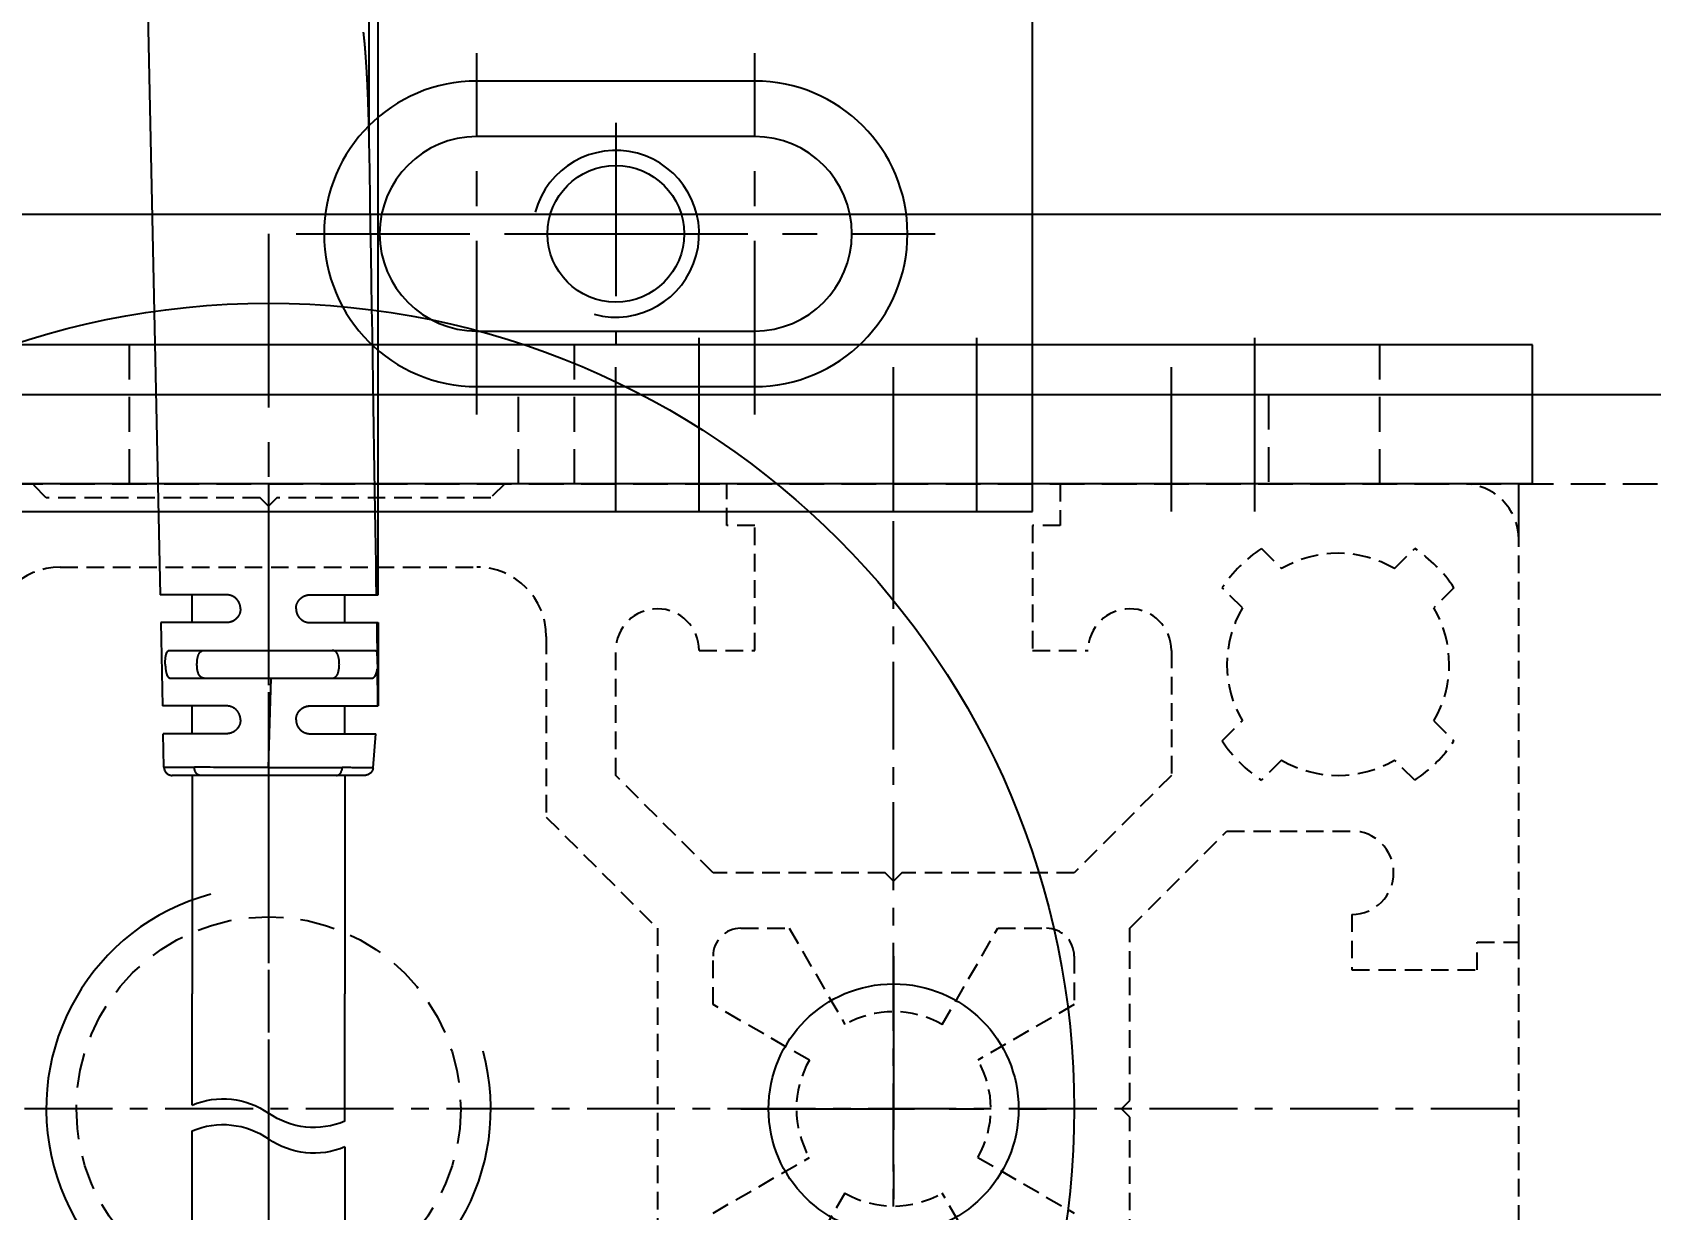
# Model space of a CAD drawing. Header units: inches. Extents: x 0 to 77285, y -118 to 40065.
# Drawn here: x 17121.1 to 17179.4, y 26015.4 to 26057.8 of the extents above; entities that cross this region are included whole.
import ezdxf

# ---------------------------------------------------------------- set-up
doc = ezdxf.new("R2010")
doc.units = ezdxf.units.IN
doc.header["$LTSCALE"] = 5
doc.header["$MEASUREMENT"] = 0
doc.linetypes.add('CENTER', pattern=[2, 1.25, -0.25, 0.25, -0.25])
doc.linetypes.add('HIDDEN', pattern=[0.375, 0.25, -0.125])
for name, color, linetype in [('11', 1, 'CENTER'), ('22', 2, 'HIDDEN'), ('44', 4, 'Continuous'), ('55', 5, 'Continuous'), ('77', 40, 'HIDDEN'), ('A', 8, 'Continuous'), ('T', 3, 'Continuous'), ('Y', 60, 'Continuous')]:
    doc.layers.add(name, color=color, linetype=linetype)
doc.styles.add('SCI', font='')
doc.styles.get('SCI').set_extended_font_data('Gulim')
doc.dimstyles.new('SCH', dxfattribs={"dimtxt": 2.5, "dimasz": 2, "dimexe": 1.25, "dimexo": 0.625, "dimtad": 1, "dimdec": 8, "dimtxsty": 'SCI', "dimcen": 2.5, "dimclrd": 4, "dimclre": 4, "dimclrt": 7, "dimadec": 8, "dimazin": 2, "dimtfac": 1, "dimtdec": 8, "dimtmove": 0, "dimatfit": 3, "dimfxl": 1, "dimarcsym": 0})

# ---------------------------------------------------------------- blocks, each defined once
blk = doc.blocks.new('*D366')
at = {"color": 4, "lineweight": -2, "transparency": 16777216}
for p, q in [((12554.65, 23925.55), (12554.65, 28076.143)), ((17979.65, 23925.05), (17979.65, 28076.143)), ((12714.65, 27976.143), (17819.65, 27976.143))]:
    blk.add_line(p, q, dxfattribs=at)
at = {"color": 4, "transparency": 16777216}
for points in [[(12714.65, 28002.81), (12714.65, 27949.477), (12554.65, 27976.143)], [(17819.65, 28002.81), (17819.65, 27949.477), (17979.65, 27976.143)]]:
    blk.add_solid(points, dxfattribs=at)
at = {"layer": 'Defpoints', "color": 0, "transparency": 16777216}
for p in [(17979.65, 27976.143), (12554.65, 23875.55), (17979.65, 23875.05)]:
    blk.add_point(p, dxfattribs=at)
at = {"color": 7, "transparency": 16777216, "insert": (15267.15, 28128.806), "char_height": 200, "attachment_point": 5, "style": 'SCI'}
blk.add_mtext('5425', dxfattribs=at)
blk = doc.blocks.new('*D367')
at = {"color": 4, "lineweight": -2, "transparency": 16777216}
for p, q in [((12554.65, 23925.55), (12554.65, 29140.675)), ((21064.65, 23433.05), (21064.65, 29140.675)), ((12714.65, 29040.675), (20904.65, 29040.675))]:
    blk.add_line(p, q, dxfattribs=at)
at = {"color": 4, "transparency": 16777216}
for points in [[(12714.65, 29067.342), (12714.65, 29014.009), (12554.65, 29040.675)], [(20904.65, 29067.342), (20904.65, 29014.009), (21064.65, 29040.675)]]:
    blk.add_solid(points, dxfattribs=at)
at = {"layer": 'Defpoints', "color": 0, "transparency": 16777216}
for p in [(21064.65, 29040.675), (12554.65, 23875.55), (21064.65, 23383.05)]:
    blk.add_point(p, dxfattribs=at)
at = {"color": 7, "transparency": 16777216, "insert": (16809.65, 29193.472), "char_height": 200, "attachment_point": 5, "style": 'SCI'}
blk.add_mtext('8510', dxfattribs=at)
blk = doc.blocks.new('*D374')
at = {"color": 4, "lineweight": -2, "transparency": 16777216}
for p, q in [((12554.65, 23925.55), (12554.65, 30215.876)), ((37924.65, 23433.05), (37924.65, 30215.876)), ((12714.65, 30115.876), (37764.65, 30115.876))]:
    blk.add_line(p, q, dxfattribs=at)
at = {"color": 4, "transparency": 16777216}
for points in [[(12714.65, 30142.543), (12714.65, 30089.21), (12554.65, 30115.876)], [(37764.65, 30142.543), (37764.65, 30089.21), (37924.65, 30115.876)]]:
    blk.add_solid(points, dxfattribs=at)
at = {"layer": 'Defpoints', "color": 0, "transparency": 16777216}
for p in [(37924.65, 30115.876), (12554.65, 23875.55), (37924.65, 23383.05)]:
    blk.add_point(p, dxfattribs=at)
at = {"color": 7, "transparency": 16777216, "insert": (25239.65, 30268.539), "char_height": 200, "attachment_point": 5, "style": 'SCI'}
blk.add_mtext('25370', dxfattribs=at)
blk = doc.blocks.new('A$C682b3a79')
for p, q in [((335.78, 3.764), (337.004, 3.864)), ((337.004, 1.491), (337.004, 3.864)), ((338.004, 1.491), (338.004, 3.942)), ((341.004, 3.942), (338.004, 3.942)), ((339.004, -3.536), (339.004, 3.731)), ((340.004, -3.562), (340.004, 3.817)), ((341.004, 1.491), (341.004, 3.942)), ((342.004, 1.491), (342.004, 3.942)), ((342.004, 3.942), (363.504, 3.942)), ((363.504, 3.612), (358.336, 3.612)), ((335.504, 3.465), (335.504, -3.465)), ((322.128, 2.75), (317, 2.75)), ((323.056, 2.75), (327.642, 2.75)), ((335.504, 2.75), (327.642, 2.75)), ((338.004, 2.738), (337.004, 2.738)), ((342.004, 2.738), (341.004, 2.738)), ((335.789, 0), (339.004, 0.097)), ((335.789, 0), (335.504, 0)), ((337.004, -1.509), (337.004, -3.791)), ((338.004, -1.509), (338.004, -3.812)), ((341.004, -1.509), (341.004, -3.877)), ((342.004, -1.509), (342.004, -3.898)), ((317, -2.75), (322.708, -2.75)), ((323.636, -2.75), (327.642, -2.75)), ((335.504, -2.75), (327.642, -2.75)), ((335.798, -3.765), (335.795, -2.667)), ((338.004, -2.762), (337.004, -2.762)), ((342.004, -2.762), (341.004, -2.762)), ((335.798, -3.765), (337.004, -3.791)), ((341.004, -3.877), (338.004, -3.812)), ((363.504, -4.361), (342.004, -3.898))]:
    blk.add_line(p, q)
for points in [[(335.78, 3.764), (335.757, 3.761), (335.734, 3.757), (335.712, 3.751), (335.691, 3.743), (335.671, 3.734), (335.651, 3.723), (335.633, 3.711), (335.615, 3.698), (335.599, 3.684), (335.583, 3.668), (335.569, 3.652), (335.556, 3.634), (335.545, 3.615), (335.534, 3.596), (335.525, 3.576), (335.518, 3.555), (335.512, 3.533), (335.508, 3.511), (335.505, 3.488), (335.504, 3.465)], [(335.78, 3.764), (335.78, 3.715), (335.78, 3.665), (335.78, 3.615), (335.78, 3.563), (335.78, 3.512), (335.78, 3.459), (335.78, 3.406), (335.781, 3.353), (335.781, 3.298), (335.781, 3.243), (335.781, 3.188), (335.781, 3.131), (335.781, 3.074), (335.781, 3.017), (335.782, 2.958), (335.782, 2.9), (335.782, 2.84), (335.782, 2.78), (335.782, 2.719), (335.782, 2.657)], [(338.004, 3.942), (338.03, 3.941), (338.062, 3.941), (338.099, 3.94), (338.14, 3.939), (338.186, 3.939), (338.237, 3.938), (338.292, 3.937), (338.352, 3.936), (338.415, 3.935), (338.483, 3.934), (338.554, 3.933), (338.629, 3.932), (338.708, 3.93), (338.79, 3.929), (338.875, 3.928), (338.963, 3.926), (339.054, 3.925), (339.147, 3.923), (339.244, 3.922), (339.342, 3.92)], [(339.004, 3.731), (339.004, 3.732), (339.004, 3.733), (339.004, 3.734), (339.004, 3.735), (339.004, 3.736), (339.004, 3.737), (339.004, 3.738), (339.004, 3.739), (339.005, 3.74), (339.005, 3.741), (339.005, 3.742), (339.005, 3.742), (339.005, 3.743), (339.005, 3.744), (339.005, 3.745), (339.005, 3.746), (339.006, 3.747), (339.006, 3.748), (339.006, 3.749), (339.006, 3.75), (339.007, 3.753), (339.008, 3.756), (339.009, 3.759), (339.01, 3.762), (339.011, 3.765), (339.012, 3.768), (339.014, 3.771), (339.015, 3.774), (339.017, 3.776), (339.019, 3.779), (339.02, 3.782), (339.022, 3.785), (339.024, 3.788), (339.027, 3.791), (339.029, 3.793), (339.031, 3.796), (339.034, 3.799), (339.036, 3.802), (339.039, 3.804), (339.042, 3.807), (339.044, 3.809), (339.046, 3.811), (339.048, 3.813), (339.051, 3.815), (339.053, 3.817), (339.055, 3.819), (339.058, 3.821), (339.06, 3.823), (339.063, 3.824), (339.065, 3.826), (339.068, 3.828), (339.071, 3.83), (339.074, 3.832), (339.076, 3.834), (339.079, 3.835), (339.082, 3.837), (339.085, 3.839), (339.088, 3.841), (339.091, 3.843), (339.095, 3.844), (339.098, 3.846), (339.101, 3.848), (339.105, 3.85), (339.108, 3.851), (339.111, 3.853), (339.115, 3.855), (339.118, 3.856), (339.122, 3.858), (339.126, 3.86), (339.129, 3.861), (339.133, 3.863), (339.137, 3.865), (339.141, 3.866), (339.145, 3.868), (339.149, 3.869), (339.153, 3.871), (339.157, 3.872), (339.161, 3.874), (339.165, 3.876), (339.169, 3.877), (339.173, 3.878), (339.177, 3.88), (339.182, 3.881), (339.186, 3.883), (339.19, 3.884), (339.194, 3.885), (339.199, 3.887), (339.203, 3.888), (339.207, 3.889), (339.212, 3.891), (339.216, 3.892), (339.221, 3.893), (339.225, 3.894), (339.23, 3.896), (339.234, 3.897), (339.239, 3.898), (339.243, 3.899), (339.248, 3.901), (339.253, 3.902), (339.258, 3.903), (339.262, 3.904), (339.266, 3.905), (339.27, 3.906), (339.274, 3.907), (339.278, 3.908), (339.282, 3.909), (339.286, 3.909), (339.29, 3.91), (339.295, 3.911), (339.299, 3.912), (339.303, 3.913), (339.307, 3.914), (339.312, 3.915), (339.316, 3.916), (339.32, 3.916), (339.325, 3.917), (339.329, 3.918), (339.333, 3.919), (339.338, 3.92), (339.342, 3.92)], [(339.504, 3.922), (339.495, 3.922), (339.485, 3.922), (339.476, 3.922), (339.467, 3.921), (339.458, 3.921), (339.449, 3.921), (339.441, 3.921), (339.432, 3.921), (339.424, 3.921), (339.415, 3.921), (339.407, 3.921), (339.4, 3.921), (339.392, 3.921), (339.384, 3.921), (339.377, 3.921), (339.369, 3.921), (339.362, 3.921), (339.355, 3.921), (339.349, 3.921), (339.342, 3.92)], [(339.504, 3.922), (339.531, 3.922), (339.558, 3.921), (339.585, 3.921), (339.61, 3.921), (339.635, 3.921), (339.659, 3.921), (339.683, 3.92), (339.706, 3.92), (339.728, 3.919), (339.75, 3.919), (339.771, 3.918), (339.791, 3.918), (339.81, 3.917), (339.828, 3.916), (339.846, 3.916), (339.862, 3.915), (339.878, 3.914), (339.893, 3.913), (339.907, 3.912), (339.92, 3.911)], [(340.004, 3.817), (340.004, 3.819), (340.004, 3.821), (340.004, 3.823), (340.004, 3.825), (340.004, 3.826), (340.003, 3.828), (340.003, 3.83), (340.003, 3.832), (340.002, 3.834), (340.002, 3.835), (340.002, 3.837), (340.001, 3.839), (340.001, 3.841), (340, 3.842), (339.999, 3.844), (339.999, 3.846), (339.998, 3.847), (339.997, 3.849), (339.997, 3.851), (339.996, 3.852), (339.995, 3.855), (339.993, 3.857), (339.992, 3.859), (339.991, 3.861), (339.989, 3.863), (339.987, 3.865), (339.986, 3.868), (339.984, 3.87), (339.982, 3.872), (339.98, 3.874), (339.978, 3.876), (339.976, 3.878), (339.974, 3.88), (339.972, 3.882), (339.97, 3.884), (339.967, 3.885), (339.965, 3.887), (339.962, 3.889), (339.96, 3.891), (339.957, 3.893), (339.955, 3.894), (339.954, 3.895), (339.952, 3.896), (339.95, 3.897), (339.949, 3.898), (339.947, 3.899), (339.945, 3.9), (339.943, 3.901), (339.942, 3.901), (339.94, 3.902), (339.938, 3.903), (339.936, 3.904), (339.934, 3.905), (339.932, 3.906), (339.93, 3.907), (339.928, 3.908), (339.926, 3.909), (339.924, 3.91), (339.922, 3.91), (339.92, 3.911)], [(341.004, 3.894), (340.95, 3.895), (340.895, 3.896), (340.841, 3.897), (340.786, 3.897), (340.732, 3.898), (340.677, 3.899), (340.623, 3.9), (340.568, 3.901), (340.514, 3.902), (340.46, 3.903), (340.406, 3.904), (340.352, 3.904), (340.297, 3.905), (340.243, 3.906), (340.189, 3.907), (340.135, 3.908), (340.081, 3.909), (340.028, 3.91), (339.974, 3.91), (339.92, 3.911)], [(358.336, 3.612), (357.278, 3.63), (356.243, 3.647), (355.23, 3.663), (354.241, 3.68), (353.275, 3.696), (352.334, 3.711), (351.418, 3.726), (350.527, 3.741), (349.662, 3.755), (348.823, 3.768), (348.011, 3.781), (347.227, 3.794), (346.47, 3.806), (345.743, 3.818), (345.044, 3.829), (344.375, 3.84), (343.736, 3.85), (343.127, 3.86), (342.55, 3.869), (342.004, 3.878)], [(362.253, 3.41), (362.231, 3.413), (362.209, 3.415), (362.187, 3.418), (362.165, 3.42), (362.142, 3.423), (362.12, 3.425), (362.098, 3.428), (362.076, 3.43), (362.054, 3.432), (362.031, 3.434), (362.009, 3.437), (361.987, 3.439), (361.965, 3.441), (361.943, 3.443), (361.92, 3.445), (361.898, 3.447), (361.876, 3.45), (361.854, 3.452), (361.831, 3.454), (361.809, 3.456), (361.787, 3.458), (361.765, 3.46), (361.742, 3.462), (361.72, 3.464), (361.698, 3.466), (361.675, 3.467), (361.653, 3.469), (361.631, 3.471), (361.609, 3.473), (361.586, 3.475), (361.564, 3.477), (361.542, 3.478), (361.519, 3.48), (361.497, 3.482), (361.475, 3.484), (361.452, 3.485), (361.43, 3.487), (361.386, 3.49), (361.341, 3.494), (361.296, 3.497), (361.252, 3.5), (361.207, 3.503), (361.162, 3.506), (361.118, 3.509), (361.073, 3.512), (361.028, 3.515), (360.984, 3.517), (360.939, 3.52), (360.894, 3.523), (360.85, 3.525), (360.805, 3.528), (360.76, 3.531), (360.715, 3.533), (360.671, 3.535), (360.626, 3.538), (360.581, 3.54), (360.537, 3.542), (360.492, 3.545), (360.447, 3.547), (360.402, 3.549), (360.358, 3.551), (360.313, 3.553), (360.268, 3.555), (360.223, 3.557), (360.178, 3.559), (360.134, 3.561), (360.089, 3.563), (360.044, 3.565), (359.999, 3.567), (359.955, 3.568), (359.91, 3.57), (359.865, 3.572), (359.82, 3.574), (359.775, 3.575), (359.73, 3.577), (359.686, 3.578), (359.641, 3.58), (359.596, 3.581), (359.551, 3.583), (359.506, 3.584), (359.462, 3.586), (359.417, 3.587), (359.372, 3.588), (359.327, 3.59), (359.282, 3.591), (359.237, 3.592), (359.193, 3.594), (359.148, 3.595), (359.103, 3.596), (359.058, 3.597), (359.013, 3.598), (358.968, 3.599), (358.923, 3.6), (358.879, 3.601), (358.834, 3.602), (358.789, 3.603), (358.744, 3.604), (358.724, 3.605), (358.703, 3.605), (358.683, 3.606), (358.662, 3.606), (358.642, 3.607), (358.622, 3.607), (358.601, 3.607), (358.581, 3.608), (358.56, 3.608), (358.54, 3.609), (358.52, 3.609), (358.499, 3.609), (358.479, 3.61), (358.458, 3.61), (358.438, 3.61), (358.418, 3.611), (358.397, 3.611), (358.377, 3.611), (358.356, 3.612), (358.336, 3.612)], [(335.504, 2.446), (335.505, 2.463), (335.508, 2.479), (335.512, 2.495), (335.518, 2.51), (335.526, 2.525), (335.535, 2.539), (335.545, 2.553), (335.557, 2.566), (335.57, 2.579), (335.584, 2.59), (335.6, 2.601), (335.617, 2.612), (335.634, 2.621), (335.653, 2.629), (335.673, 2.637), (335.693, 2.643), (335.714, 2.648), (335.736, 2.653), (335.759, 2.656), (335.782, 2.657)], [(335.789, 0), (335.788, 0.144), (335.788, 0.289), (335.788, 0.435), (335.787, 0.58), (335.787, 0.726), (335.787, 0.871), (335.786, 1.015), (335.786, 1.157), (335.785, 1.299), (335.785, 1.438), (335.785, 1.575), (335.785, 1.709), (335.784, 1.84), (335.784, 1.969), (335.784, 2.093), (335.783, 2.215), (335.783, 2.332), (335.783, 2.445), (335.782, 2.553), (335.782, 2.657)], [(339.004, 2.293), (339.004, 2.304), (339.005, 2.314), (339.007, 2.325), (339.009, 2.335), (339.011, 2.344), (339.014, 2.354), (339.017, 2.363), (339.021, 2.372), (339.026, 2.381), (339.03, 2.389), (339.036, 2.397), (339.041, 2.405), (339.047, 2.413), (339.054, 2.42), (339.06, 2.427), (339.068, 2.434), (339.075, 2.441), (339.083, 2.447), (339.091, 2.453), (339.1, 2.459), (339.112, 2.467), (339.126, 2.475), (339.141, 2.483), (339.156, 2.49), (339.172, 2.497), (339.189, 2.503), (339.207, 2.509), (339.226, 2.515), (339.245, 2.52), (339.265, 2.525), (339.286, 2.53), (339.308, 2.534), (339.33, 2.537), (339.353, 2.541), (339.377, 2.543), (339.401, 2.545), (339.426, 2.547), (339.451, 2.549), (339.477, 2.549), (339.504, 2.55)], [(339.504, 2.55), (339.522, 2.549), (339.54, 2.549), (339.557, 2.548), (339.574, 2.548), (339.591, 2.547), (339.608, 2.545), (339.624, 2.544), (339.639, 2.542), (339.655, 2.54), (339.67, 2.538), (339.684, 2.536), (339.699, 2.534), (339.712, 2.531), (339.726, 2.529), (339.739, 2.526), (339.752, 2.523), (339.764, 2.52), (339.776, 2.517), (339.787, 2.514), (339.798, 2.51), (339.816, 2.504), (339.834, 2.498), (339.851, 2.491), (339.867, 2.483), (339.882, 2.475), (339.897, 2.467), (339.911, 2.458), (339.924, 2.448), (339.936, 2.438), (339.947, 2.428), (339.958, 2.417), (339.967, 2.405), (339.976, 2.393), (339.983, 2.38), (339.989, 2.367), (339.995, 2.353), (339.999, 2.339), (340.002, 2.324), (340.004, 2.309), (340.004, 2.293)], [(337.504, 0.991), (337.502, 0.991), (337.499, 0.991), (337.497, 0.991), (337.494, 0.991), (337.492, 0.992), (337.489, 0.992), (337.487, 0.992), (337.484, 0.992), (337.482, 0.992), (337.479, 0.992), (337.477, 0.992), (337.474, 0.992), (337.472, 0.992), (337.47, 0.993), (337.467, 0.993), (337.465, 0.993), (337.462, 0.993), (337.46, 0.993), (337.457, 0.994), (337.455, 0.994), (337.447, 0.995), (337.439, 0.996), (337.431, 0.997), (337.423, 0.998), (337.416, 0.999), (337.408, 1.001), (337.4, 1.002), (337.392, 1.004), (337.384, 1.006), (337.377, 1.008), (337.369, 1.01), (337.361, 1.012), (337.354, 1.015), (337.346, 1.017), (337.339, 1.02), (337.331, 1.022), (337.324, 1.025), (337.317, 1.028), (337.309, 1.031), (337.302, 1.034), (337.297, 1.036), (337.292, 1.039), (337.287, 1.041), (337.281, 1.044), (337.276, 1.046), (337.271, 1.049), (337.266, 1.052), (337.261, 1.055), (337.256, 1.057), (337.251, 1.06), (337.246, 1.063), (337.241, 1.066), (337.236, 1.069), (337.231, 1.073), (337.226, 1.076), (337.222, 1.079), (337.217, 1.082), (337.212, 1.086), (337.207, 1.089), (337.203, 1.092), (337.198, 1.096), (337.194, 1.099), (337.189, 1.103), (337.185, 1.107), (337.18, 1.11), (337.176, 1.114), (337.172, 1.118), (337.167, 1.122), (337.163, 1.126), (337.159, 1.13), (337.155, 1.134), (337.151, 1.138), (337.147, 1.142), (337.143, 1.146), (337.139, 1.15), (337.135, 1.154), (337.131, 1.159), (337.127, 1.163), (337.123, 1.167), (337.12, 1.172), (337.116, 1.176), (337.113, 1.18), (337.11, 1.184), (337.106, 1.189), (337.103, 1.193), (337.1, 1.197), (337.097, 1.202), (337.094, 1.206), (337.091, 1.21), (337.088, 1.215), (337.085, 1.219), (337.082, 1.224), (337.079, 1.228), (337.076, 1.233), (337.073, 1.238), (337.071, 1.242), (337.068, 1.247), (337.065, 1.252), (337.063, 1.256), (337.06, 1.261), (337.055, 1.272), (337.05, 1.283), (337.045, 1.294), (337.04, 1.305), (337.036, 1.316), (337.032, 1.327), (337.028, 1.339), (337.025, 1.35), (337.021, 1.362), (337.018, 1.374), (337.016, 1.385), (337.013, 1.397), (337.011, 1.409), (337.009, 1.421), (337.008, 1.432), (337.006, 1.444), (337.005, 1.456), (337.005, 1.468), (337.004, 1.48), (337.004, 1.491)], [(337.504, 0.991), (337.517, 0.992), (337.529, 0.992), (337.542, 0.993), (337.554, 0.994), (337.567, 0.996), (337.58, 0.997), (337.592, 0.999), (337.605, 1.002), (337.617, 1.005), (337.629, 1.008), (337.642, 1.011), (337.654, 1.015), (337.666, 1.019), (337.678, 1.023), (337.69, 1.027), (337.701, 1.032), (337.713, 1.037), (337.724, 1.043), (337.736, 1.048), (337.747, 1.054), (337.751, 1.057), (337.756, 1.06), (337.761, 1.062), (337.766, 1.065), (337.77, 1.068), (337.775, 1.071), (337.779, 1.074), (337.784, 1.077), (337.789, 1.08), (337.793, 1.083), (337.797, 1.086), (337.802, 1.09), (337.806, 1.093), (337.811, 1.096), (337.815, 1.1), (337.819, 1.103), (337.823, 1.107), (337.828, 1.11), (337.832, 1.114), (337.836, 1.117), (337.84, 1.121), (337.844, 1.125), (337.848, 1.129), (337.853, 1.133), (337.857, 1.137), (337.861, 1.141), (337.865, 1.145), (337.869, 1.149), (337.873, 1.153), (337.877, 1.158), (337.88, 1.162), (337.884, 1.166), (337.888, 1.171), (337.891, 1.175), (337.895, 1.18), (337.899, 1.184), (337.902, 1.189), (337.905, 1.193), (337.909, 1.198), (337.912, 1.202), (337.915, 1.207), (337.919, 1.212), (337.922, 1.216), (337.925, 1.221), (337.928, 1.226), (337.931, 1.231), (337.934, 1.235), (337.936, 1.24), (337.939, 1.245), (337.942, 1.25), (337.945, 1.255), (337.947, 1.26), (337.95, 1.265), (337.952, 1.27), (337.955, 1.275), (337.957, 1.28), (337.959, 1.285), (337.962, 1.29), (337.964, 1.295), (337.966, 1.3), (337.969, 1.307), (337.972, 1.314), (337.974, 1.321), (337.977, 1.328), (337.979, 1.336), (337.982, 1.343), (337.984, 1.35), (337.986, 1.357), (337.988, 1.364), (337.99, 1.372), (337.991, 1.379), (337.993, 1.386), (337.994, 1.394), (337.996, 1.401), (337.997, 1.408), (337.998, 1.416), (337.999, 1.423), (338, 1.43), (338.001, 1.438), (338.002, 1.445), (338.002, 1.447), (338.002, 1.45), (338.003, 1.452), (338.003, 1.454), (338.003, 1.457), (338.003, 1.459), (338.003, 1.461), (338.003, 1.464), (338.003, 1.466), (338.004, 1.468), (338.004, 1.471), (338.004, 1.473), (338.004, 1.475), (338.004, 1.478), (338.004, 1.48), (338.004, 1.482), (338.004, 1.484), (338.004, 1.487), (338.004, 1.489), (338.004, 1.491)], [(341.504, 0.991), (341.502, 0.991), (341.499, 0.991), (341.497, 0.991), (341.494, 0.991), (341.492, 0.992), (341.489, 0.992), (341.487, 0.992), (341.484, 0.992), (341.482, 0.992), (341.479, 0.992), (341.477, 0.992), (341.474, 0.992), (341.472, 0.992), (341.47, 0.993), (341.467, 0.993), (341.465, 0.993), (341.462, 0.993), (341.46, 0.993), (341.457, 0.994), (341.455, 0.994), (341.447, 0.995), (341.439, 0.996), (341.431, 0.997), (341.423, 0.998), (341.415, 0.999), (341.408, 1.001), (341.4, 1.002), (341.392, 1.004), (341.384, 1.006), (341.377, 1.008), (341.369, 1.01), (341.361, 1.012), (341.354, 1.015), (341.346, 1.017), (341.339, 1.02), (341.331, 1.022), (341.324, 1.025), (341.316, 1.028), (341.309, 1.031), (341.302, 1.034), (341.297, 1.036), (341.291, 1.039), (341.286, 1.041), (341.281, 1.044), (341.276, 1.047), (341.271, 1.049), (341.265, 1.052), (341.26, 1.055), (341.255, 1.058), (341.25, 1.061), (341.245, 1.064), (341.24, 1.067), (341.235, 1.07), (341.23, 1.073), (341.226, 1.076), (341.221, 1.079), (341.216, 1.083), (341.211, 1.086), (341.207, 1.089), (341.202, 1.093), (341.198, 1.096), (341.193, 1.1), (341.188, 1.104), (341.184, 1.107), (341.179, 1.111), (341.175, 1.115), (341.171, 1.119), (341.166, 1.123), (341.162, 1.127), (341.158, 1.131), (341.154, 1.135), (341.15, 1.139), (341.146, 1.143), (341.142, 1.147), (341.138, 1.151), (341.134, 1.156), (341.13, 1.16), (341.126, 1.164), (341.122, 1.169), (341.119, 1.173), (341.115, 1.177), (341.112, 1.182), (341.108, 1.186), (341.105, 1.19), (341.102, 1.195), (341.099, 1.199), (341.095, 1.203), (341.092, 1.208), (341.089, 1.212), (341.086, 1.217), (341.083, 1.222), (341.08, 1.226), (341.077, 1.231), (341.075, 1.235), (341.072, 1.24), (341.069, 1.245), (341.067, 1.249), (341.064, 1.254), (341.061, 1.259), (341.059, 1.264), (341.054, 1.274), (341.049, 1.285), (341.044, 1.296), (341.039, 1.307), (341.035, 1.318), (341.031, 1.329), (341.028, 1.341), (341.024, 1.352), (341.021, 1.363), (341.018, 1.375), (341.015, 1.386), (341.013, 1.398), (341.011, 1.41), (341.009, 1.421), (341.008, 1.433), (341.006, 1.445), (341.005, 1.456), (341.005, 1.468), (341.004, 1.48), (341.004, 1.491)], [(341.504, 0.991), (341.516, 0.992), (341.529, 0.992), (341.541, 0.993), (341.553, 0.994), (341.565, 0.995), (341.578, 0.997), (341.59, 0.999), (341.602, 1.001), (341.614, 1.004), (341.626, 1.007), (341.638, 1.01), (341.65, 1.013), (341.662, 1.017), (341.674, 1.021), (341.685, 1.025), (341.697, 1.03), (341.708, 1.035), (341.719, 1.04), (341.73, 1.045), (341.741, 1.051), (341.746, 1.054), (341.751, 1.056), (341.755, 1.059), (341.76, 1.062), (341.765, 1.065), (341.77, 1.068), (341.774, 1.071), (341.779, 1.074), (341.783, 1.077), (341.788, 1.08), (341.792, 1.083), (341.797, 1.086), (341.801, 1.089), (341.806, 1.093), (341.81, 1.096), (341.814, 1.099), (341.819, 1.103), (341.823, 1.106), (341.827, 1.11), (341.831, 1.113), (341.836, 1.117), (341.84, 1.121), (341.844, 1.125), (341.848, 1.129), (341.853, 1.133), (341.857, 1.137), (341.861, 1.141), (341.865, 1.145), (341.869, 1.149), (341.873, 1.154), (341.877, 1.158), (341.881, 1.162), (341.884, 1.167), (341.888, 1.171), (341.892, 1.176), (341.895, 1.18), (341.899, 1.185), (341.902, 1.189), (341.906, 1.194), (341.909, 1.198), (341.913, 1.203), (341.916, 1.208), (341.919, 1.212), (341.922, 1.217), (341.925, 1.222), (341.928, 1.227), (341.931, 1.232), (341.934, 1.236), (341.937, 1.241), (341.94, 1.246), (341.943, 1.251), (341.945, 1.256), (341.948, 1.261), (341.951, 1.266), (341.953, 1.271), (341.956, 1.276), (341.958, 1.282), (341.96, 1.287), (341.963, 1.292), (341.965, 1.297), (341.968, 1.304), (341.971, 1.311), (341.973, 1.318), (341.976, 1.326), (341.978, 1.333), (341.981, 1.34), (341.983, 1.348), (341.985, 1.355), (341.987, 1.362), (341.989, 1.37), (341.991, 1.377), (341.993, 1.384), (341.994, 1.392), (341.996, 1.399), (341.997, 1.407), (341.998, 1.414), (341.999, 1.422), (342, 1.429), (342.001, 1.437), (342.002, 1.444), (342.002, 1.447), (342.002, 1.449), (342.003, 1.451), (342.003, 1.454), (342.003, 1.456), (342.003, 1.458), (342.003, 1.461), (342.003, 1.463), (342.003, 1.465), (342.004, 1.468), (342.004, 1.47), (342.004, 1.473), (342.004, 1.475), (342.004, 1.477), (342.004, 1.48), (342.004, 1.482), (342.004, 1.484), (342.004, 1.487), (342.004, 1.489), (342.004, 1.491)], [(335.789, 0), (335.789, -0.154), (335.789, -0.306), (335.79, -0.457), (335.79, -0.606), (335.79, -0.754), (335.791, -0.9), (335.791, -1.043), (335.791, -1.185), (335.792, -1.324), (335.792, -1.461), (335.792, -1.596), (335.793, -1.727), (335.793, -1.856), (335.793, -1.982), (335.794, -2.105), (335.794, -2.224), (335.794, -2.34), (335.795, -2.453), (335.795, -2.562), (335.795, -2.667)], [(337.504, -1.009), (337.491, -1.009), (337.478, -1.009), (337.465, -1.01), (337.452, -1.011), (337.439, -1.013), (337.426, -1.015), (337.413, -1.017), (337.4, -1.02), (337.388, -1.023), (337.375, -1.026), (337.362, -1.029), (337.35, -1.033), (337.337, -1.037), (337.325, -1.042), (337.313, -1.047), (337.301, -1.052), (337.289, -1.057), (337.278, -1.063), (337.266, -1.069), (337.255, -1.075), (337.251, -1.078), (337.246, -1.08), (337.241, -1.083), (337.237, -1.086), (337.232, -1.089), (337.227, -1.092), (337.223, -1.095), (337.218, -1.098), (337.214, -1.101), (337.21, -1.105), (337.205, -1.108), (337.201, -1.111), (337.196, -1.114), (337.192, -1.118), (337.188, -1.121), (337.184, -1.125), (337.18, -1.128), (337.176, -1.132), (337.172, -1.135), (337.167, -1.139), (337.163, -1.143), (337.159, -1.147), (337.155, -1.151), (337.151, -1.155), (337.147, -1.159), (337.143, -1.163), (337.139, -1.167), (337.135, -1.171), (337.132, -1.175), (337.128, -1.179), (337.124, -1.184), (337.121, -1.188), (337.117, -1.192), (337.113, -1.197), (337.11, -1.201), (337.106, -1.206), (337.103, -1.21), (337.1, -1.215), (337.096, -1.219), (337.093, -1.224), (337.09, -1.228), (337.087, -1.233), (337.084, -1.237), (337.081, -1.242), (337.078, -1.247), (337.075, -1.251), (337.073, -1.256), (337.07, -1.261), (337.067, -1.266), (337.064, -1.271), (337.062, -1.275), (337.059, -1.28), (337.057, -1.285), (337.054, -1.29), (337.052, -1.295), (337.05, -1.3), (337.047, -1.305), (337.045, -1.31), (337.043, -1.315), (337.041, -1.32), (337.038, -1.327), (337.036, -1.334), (337.033, -1.341), (337.031, -1.348), (337.028, -1.355), (337.026, -1.362), (337.024, -1.369), (337.022, -1.376), (337.02, -1.383), (337.018, -1.391), (337.017, -1.398), (337.015, -1.405), (337.014, -1.412), (337.012, -1.419), (337.011, -1.427), (337.01, -1.434), (337.009, -1.441), (337.008, -1.449), (337.007, -1.456), (337.006, -1.463), (337.006, -1.465), (337.006, -1.468), (337.006, -1.47), (337.005, -1.472), (337.005, -1.474), (337.005, -1.477), (337.005, -1.479), (337.005, -1.481), (337.005, -1.484), (337.005, -1.486), (337.005, -1.488), (337.004, -1.49), (337.004, -1.493), (337.004, -1.495), (337.004, -1.497), (337.004, -1.5), (337.004, -1.502), (337.004, -1.504), (337.004, -1.506), (337.004, -1.509)], [(337.504, -1.009), (337.507, -1.009), (337.509, -1.009), (337.512, -1.009), (337.514, -1.009), (337.516, -1.009), (337.519, -1.009), (337.521, -1.009), (337.524, -1.009), (337.526, -1.009), (337.529, -1.009), (337.531, -1.009), (337.534, -1.009), (337.536, -1.01), (337.539, -1.01), (337.541, -1.01), (337.544, -1.01), (337.546, -1.01), (337.549, -1.011), (337.551, -1.011), (337.554, -1.011), (337.561, -1.012), (337.569, -1.013), (337.577, -1.014), (337.585, -1.015), (337.593, -1.017), (337.6, -1.018), (337.608, -1.02), (337.616, -1.021), (337.624, -1.023), (337.631, -1.025), (337.639, -1.027), (337.646, -1.029), (337.654, -1.032), (337.662, -1.034), (337.669, -1.037), (337.676, -1.039), (337.684, -1.042), (337.691, -1.045), (337.698, -1.048), (337.706, -1.051), (337.711, -1.053), (337.716, -1.056), (337.721, -1.058), (337.727, -1.061), (337.732, -1.063), (337.737, -1.066), (337.742, -1.069), (337.747, -1.072), (337.752, -1.075), (337.757, -1.077), (337.762, -1.08), (337.767, -1.083), (337.772, -1.086), (337.777, -1.09), (337.782, -1.093), (337.787, -1.096), (337.791, -1.099), (337.796, -1.103), (337.801, -1.106), (337.805, -1.109), (337.81, -1.113), (337.814, -1.117), (337.819, -1.12), (337.823, -1.124), (337.828, -1.128), (337.832, -1.131), (337.837, -1.135), (337.841, -1.139), (337.845, -1.143), (337.849, -1.147), (337.854, -1.151), (337.858, -1.155), (337.862, -1.159), (337.866, -1.163), (337.87, -1.167), (337.874, -1.172), (337.877, -1.176), (337.881, -1.18), (337.885, -1.185), (337.889, -1.189), (337.892, -1.193), (337.895, -1.197), (337.899, -1.202), (337.902, -1.206), (337.905, -1.21), (337.908, -1.214), (337.912, -1.219), (337.915, -1.223), (337.918, -1.228), (337.921, -1.232), (337.924, -1.237), (337.927, -1.241), (337.929, -1.246), (337.932, -1.25), (337.935, -1.255), (337.938, -1.259), (337.94, -1.264), (337.943, -1.269), (337.945, -1.273), (337.948, -1.278), (337.953, -1.289), (337.958, -1.3), (337.963, -1.311), (337.968, -1.322), (337.972, -1.333), (337.976, -1.345), (337.98, -1.356), (337.984, -1.368), (337.987, -1.379), (337.99, -1.391), (337.993, -1.403), (337.995, -1.415), (337.997, -1.426), (337.999, -1.438), (338.001, -1.45), (338.002, -1.462), (338.003, -1.474), (338.004, -1.485), (338.004, -1.497), (338.004, -1.509)], [(341.504, -1.009), (341.491, -1.009), (341.478, -1.009), (341.465, -1.01), (341.452, -1.011), (341.439, -1.013), (341.426, -1.015), (341.413, -1.017), (341.4, -1.02), (341.387, -1.023), (341.374, -1.026), (341.361, -1.03), (341.349, -1.034), (341.336, -1.038), (341.324, -1.042), (341.312, -1.047), (341.3, -1.052), (341.288, -1.058), (341.276, -1.064), (341.265, -1.07), (341.254, -1.076), (341.249, -1.079), (341.244, -1.081), (341.24, -1.084), (341.235, -1.087), (341.23, -1.09), (341.226, -1.093), (341.221, -1.096), (341.217, -1.099), (341.213, -1.102), (341.208, -1.106), (341.204, -1.109), (341.199, -1.112), (341.195, -1.116), (341.191, -1.119), (341.187, -1.122), (341.183, -1.126), (341.178, -1.129), (341.174, -1.133), (341.17, -1.136), (341.166, -1.14), (341.162, -1.144), (341.158, -1.148), (341.154, -1.152), (341.15, -1.156), (341.146, -1.16), (341.142, -1.164), (341.138, -1.168), (341.134, -1.172), (341.131, -1.176), (341.127, -1.18), (341.123, -1.185), (341.12, -1.189), (341.116, -1.193), (341.112, -1.198), (341.109, -1.202), (341.106, -1.207), (341.102, -1.211), (341.099, -1.216), (341.096, -1.22), (341.093, -1.225), (341.089, -1.229), (341.086, -1.234), (341.083, -1.238), (341.08, -1.243), (341.078, -1.248), (341.075, -1.252), (341.072, -1.257), (341.069, -1.262), (341.067, -1.267), (341.064, -1.272), (341.061, -1.276), (341.059, -1.281), (341.056, -1.286), (341.054, -1.291), (341.052, -1.296), (341.049, -1.301), (341.047, -1.306), (341.045, -1.311), (341.043, -1.316), (341.041, -1.321), (341.038, -1.328), (341.035, -1.335), (341.033, -1.342), (341.03, -1.349), (341.028, -1.356), (341.026, -1.363), (341.024, -1.37), (341.022, -1.377), (341.02, -1.384), (341.018, -1.391), (341.016, -1.398), (341.015, -1.405), (341.013, -1.413), (341.012, -1.42), (341.011, -1.427), (341.01, -1.434), (341.009, -1.442), (341.008, -1.449), (341.007, -1.456), (341.006, -1.463), (341.006, -1.466), (341.006, -1.468), (341.006, -1.47), (341.005, -1.472), (341.005, -1.475), (341.005, -1.477), (341.005, -1.479), (341.005, -1.481), (341.005, -1.484), (341.005, -1.486), (341.005, -1.488), (341.004, -1.49), (341.004, -1.493), (341.004, -1.495), (341.004, -1.497), (341.004, -1.5), (341.004, -1.502), (341.004, -1.504), (341.004, -1.506), (341.004, -1.509)], [(341.504, -1.009), (341.507, -1.009), (341.509, -1.009), (341.512, -1.009), (341.514, -1.009), (341.516, -1.009), (341.519, -1.009), (341.521, -1.009), (341.524, -1.009), (341.526, -1.009), (341.529, -1.009), (341.531, -1.009), (341.534, -1.009), (341.536, -1.01), (341.539, -1.01), (341.541, -1.01), (341.544, -1.01), (341.546, -1.01), (341.549, -1.011), (341.551, -1.011), (341.554, -1.011), (341.561, -1.012), (341.569, -1.013), (341.577, -1.014), (341.585, -1.015), (341.593, -1.017), (341.6, -1.018), (341.608, -1.02), (341.616, -1.021), (341.623, -1.023), (341.631, -1.025), (341.639, -1.027), (341.646, -1.029), (341.654, -1.032), (341.661, -1.034), (341.669, -1.037), (341.676, -1.039), (341.684, -1.042), (341.691, -1.045), (341.698, -1.048), (341.705, -1.051), (341.711, -1.053), (341.716, -1.056), (341.721, -1.058), (341.726, -1.061), (341.732, -1.063), (341.737, -1.066), (341.742, -1.069), (341.747, -1.072), (341.752, -1.074), (341.757, -1.077), (341.762, -1.08), (341.767, -1.083), (341.772, -1.086), (341.777, -1.089), (341.782, -1.093), (341.786, -1.096), (341.791, -1.099), (341.796, -1.102), (341.8, -1.106), (341.805, -1.109), (341.81, -1.113), (341.814, -1.116), (341.819, -1.12), (341.823, -1.124), (341.828, -1.127), (341.832, -1.131), (341.836, -1.135), (341.841, -1.139), (341.845, -1.143), (341.849, -1.147), (341.853, -1.151), (341.857, -1.155), (341.861, -1.159), (341.865, -1.163), (341.869, -1.167), (341.873, -1.171), (341.877, -1.176), (341.881, -1.18), (341.885, -1.184), (341.888, -1.188), (341.892, -1.193), (341.895, -1.197), (341.898, -1.201), (341.902, -1.205), (341.905, -1.21), (341.908, -1.214), (341.911, -1.218), (341.914, -1.223), (341.917, -1.227), (341.92, -1.231), (341.923, -1.236), (341.926, -1.24), (341.929, -1.245), (341.932, -1.249), (341.934, -1.254), (341.937, -1.258), (341.94, -1.263), (341.942, -1.268), (341.945, -1.272), (341.947, -1.277), (341.953, -1.288), (341.958, -1.299), (341.963, -1.31), (341.968, -1.321), (341.972, -1.333), (341.976, -1.344), (341.98, -1.356), (341.984, -1.367), (341.987, -1.379), (341.99, -1.391), (341.993, -1.402), (341.995, -1.414), (341.997, -1.426), (341.999, -1.438), (342.001, -1.45), (342.002, -1.462), (342.003, -1.473), (342.004, -1.485), (342.004, -1.497), (342.004, -1.509)], [(339.004, -2.317), (339.004, -2.328), (339.005, -2.339), (339.007, -2.349), (339.009, -2.359), (339.011, -2.369), (339.014, -2.378), (339.017, -2.387), (339.021, -2.396), (339.026, -2.405), (339.03, -2.413), (339.036, -2.422), (339.041, -2.429), (339.047, -2.437), (339.054, -2.444), (339.06, -2.452), (339.068, -2.458), (339.075, -2.465), (339.083, -2.472), (339.091, -2.478), (339.1, -2.484), (339.112, -2.492), (339.126, -2.5), (339.141, -2.507), (339.156, -2.514), (339.172, -2.521), (339.189, -2.528), (339.207, -2.534), (339.226, -2.539), (339.245, -2.545), (339.265, -2.55), (339.286, -2.554), (339.308, -2.558), (339.33, -2.562), (339.353, -2.565), (339.377, -2.568), (339.401, -2.57), (339.426, -2.572), (339.451, -2.573), (339.477, -2.574), (339.504, -2.574)], [(339.504, -2.574), (339.522, -2.574), (339.54, -2.573), (339.557, -2.573), (339.574, -2.572), (339.591, -2.571), (339.608, -2.57), (339.624, -2.568), (339.639, -2.567), (339.655, -2.565), (339.67, -2.563), (339.684, -2.561), (339.699, -2.558), (339.712, -2.556), (339.726, -2.553), (339.739, -2.55), (339.752, -2.547), (339.764, -2.544), (339.776, -2.541), (339.787, -2.538), (339.798, -2.535), (339.816, -2.528), (339.834, -2.522), (339.851, -2.515), (339.867, -2.507), (339.882, -2.499), (339.897, -2.491), (339.911, -2.482), (339.924, -2.473), (339.936, -2.463), (339.947, -2.452), (339.958, -2.441), (339.967, -2.43), (339.976, -2.417), (339.983, -2.405), (339.989, -2.392), (339.995, -2.378), (339.999, -2.364), (340.002, -2.349), (340.004, -2.333), (340.004, -2.317)], [(335.504, -2.454), (335.505, -2.471), (335.508, -2.488), (335.513, -2.504), (335.519, -2.52), (335.527, -2.535), (335.536, -2.55), (335.547, -2.564), (335.56, -2.577), (335.574, -2.59), (335.589, -2.602), (335.605, -2.613), (335.623, -2.623), (335.641, -2.633), (335.661, -2.641), (335.681, -2.648), (335.703, -2.654), (335.725, -2.659), (335.748, -2.663), (335.771, -2.665), (335.795, -2.667)], [(335.798, -3.765), (335.773, -3.763), (335.75, -3.76), (335.727, -3.755), (335.705, -3.748), (335.683, -3.74), (335.662, -3.729), (335.643, -3.718), (335.624, -3.705), (335.606, -3.69), (335.59, -3.675), (335.574, -3.658), (335.56, -3.64), (335.548, -3.621), (335.537, -3.601), (335.527, -3.58), (335.519, -3.559), (335.513, -3.536), (335.508, -3.513), (335.505, -3.489), (335.504, -3.465)], [(339.504, -3.716), (339.502, -3.716), (339.499, -3.716), (339.497, -3.716), (339.494, -3.716), (339.492, -3.716), (339.489, -3.716), (339.487, -3.716), (339.484, -3.716), (339.482, -3.716), (339.479, -3.716), (339.477, -3.715), (339.474, -3.715), (339.472, -3.715), (339.469, -3.715), (339.467, -3.715), (339.465, -3.715), (339.462, -3.715), (339.46, -3.715), (339.457, -3.715), (339.455, -3.714), (339.447, -3.714), (339.439, -3.714), (339.431, -3.713), (339.423, -3.713), (339.415, -3.712), (339.408, -3.712), (339.4, -3.711), (339.392, -3.71), (339.384, -3.71), (339.377, -3.709), (339.369, -3.708), (339.361, -3.707), (339.354, -3.707), (339.346, -3.706), (339.339, -3.705), (339.331, -3.704), (339.324, -3.703), (339.317, -3.702), (339.309, -3.701), (339.302, -3.7), (339.297, -3.699), (339.292, -3.699), (339.286, -3.698), (339.281, -3.697), (339.276, -3.696), (339.271, -3.695), (339.266, -3.694), (339.261, -3.693), (339.255, -3.692), (339.25, -3.692), (339.245, -3.691), (339.241, -3.69), (339.236, -3.689), (339.231, -3.688), (339.226, -3.687), (339.221, -3.686), (339.216, -3.684), (339.212, -3.683), (339.207, -3.682), (339.202, -3.681), (339.198, -3.68), (339.193, -3.679), (339.189, -3.678), (339.184, -3.677), (339.18, -3.675), (339.176, -3.674), (339.171, -3.673), (339.167, -3.672), (339.163, -3.67), (339.158, -3.669), (339.154, -3.668), (339.15, -3.666), (339.146, -3.665), (339.142, -3.664), (339.138, -3.662), (339.134, -3.661), (339.13, -3.659), (339.127, -3.658), (339.123, -3.657), (339.119, -3.655), (339.116, -3.654), (339.112, -3.652), (339.109, -3.651), (339.106, -3.649), (339.103, -3.648), (339.099, -3.647), (339.096, -3.645), (339.093, -3.644), (339.09, -3.642), (339.087, -3.64), (339.084, -3.639), (339.081, -3.637), (339.078, -3.636), (339.076, -3.634), (339.073, -3.633), (339.07, -3.631), (339.068, -3.629), (339.065, -3.628), (339.063, -3.626), (339.06, -3.624), (339.055, -3.621), (339.05, -3.617), (339.045, -3.613), (339.04, -3.609), (339.036, -3.605), (339.032, -3.6), (339.028, -3.596), (339.024, -3.592), (339.021, -3.587), (339.018, -3.583), (339.016, -3.579), (339.013, -3.574), (339.011, -3.569), (339.009, -3.565), (339.008, -3.56), (339.006, -3.556), (339.005, -3.551), (339.005, -3.546), (339.004, -3.541), (339.004, -3.536)], [(339.504, -3.716), (339.517, -3.716), (339.529, -3.717), (339.542, -3.717), (339.555, -3.717), (339.568, -3.717), (339.58, -3.716), (339.593, -3.716), (339.605, -3.716), (339.618, -3.715), (339.63, -3.715), (339.643, -3.714), (339.655, -3.714), (339.667, -3.713), (339.679, -3.712), (339.691, -3.711), (339.703, -3.71), (339.714, -3.709), (339.726, -3.708), (339.737, -3.706), (339.748, -3.705), (339.753, -3.704), (339.758, -3.703), (339.762, -3.703), (339.767, -3.702), (339.772, -3.701), (339.776, -3.701), (339.781, -3.7), (339.785, -3.699), (339.79, -3.698), (339.794, -3.698), (339.799, -3.697), (339.803, -3.696), (339.808, -3.695), (339.812, -3.694), (339.816, -3.693), (339.82, -3.692), (339.825, -3.692), (339.829, -3.691), (339.833, -3.69), (339.837, -3.689), (339.841, -3.688), (339.846, -3.687), (339.85, -3.686), (339.854, -3.684), (339.858, -3.683), (339.862, -3.682), (339.866, -3.681), (339.87, -3.68), (339.874, -3.679), (339.878, -3.677), (339.881, -3.676), (339.885, -3.675), (339.889, -3.674), (339.892, -3.672), (339.896, -3.671), (339.899, -3.67), (339.903, -3.668), (339.906, -3.667), (339.91, -3.666), (339.913, -3.664), (339.916, -3.663), (339.919, -3.662), (339.922, -3.66), (339.925, -3.659), (339.928, -3.657), (339.931, -3.656), (339.934, -3.654), (339.937, -3.653), (339.94, -3.651), (339.942, -3.65), (339.945, -3.648), (339.948, -3.646), (339.95, -3.645), (339.953, -3.643), (339.955, -3.642), (339.957, -3.64), (339.96, -3.638), (339.962, -3.637), (339.964, -3.635), (339.966, -3.633), (339.969, -3.631), (339.972, -3.628), (339.974, -3.626), (339.977, -3.623), (339.979, -3.621), (339.982, -3.618), (339.984, -3.616), (339.986, -3.613), (339.988, -3.611), (339.99, -3.608), (339.991, -3.605), (339.993, -3.603), (339.995, -3.6), (339.996, -3.597), (339.997, -3.595), (339.998, -3.592), (339.999, -3.589), (340, -3.586), (340.001, -3.583), (340.002, -3.581), (340.002, -3.58), (340.002, -3.579), (340.003, -3.578), (340.003, -3.577), (340.003, -3.576), (340.003, -3.575), (340.003, -3.574), (340.003, -3.573), (340.003, -3.572), (340.004, -3.571), (340.004, -3.571), (340.004, -3.57), (340.004, -3.569), (340.004, -3.568), (340.004, -3.567), (340.004, -3.566), (340.004, -3.565), (340.004, -3.564), (340.004, -3.563), (340.004, -3.562)]]:
    blk.add_lwpolyline(points)
for centre, start, end in [((324.749, 1.636), 156.97326, 215.05559), ((325.677, 1.636), 156.97326, 215.05559), ((320.086, -1.636), 336.97326, 35.05559), ((321.014, -1.636), 336.97326, 35.05559)]:
    blk.add_arc(centre, 2.848, start, end)
blk = doc.blocks.new('A$C743419b7')
for centre, radius in [((70, 19, 0), 2.459), ((80, -12.5, 0), 4.5)]:
    blk.add_circle(centre, radius)
at = {"layer": '11'}
for p, q in [((70, 23, 0), (70, 15, 0)), ((66, 19, 0), (74, 19, 0)), ((80, -7, 0), (80, -18, 0)), ((74.5, -12.5, 0), (85.5, -12.5, 0))]:
    blk.add_line(p, q, dxfattribs=at)
at = {"layer": 'T'}
blk.add_arc((70, 19, 0), 3, 255, 165, dxfattribs=at)
blk = doc.blocks.new('A$C47db6cef')
at = {"ltscale": 0.506191}
for p, q in [((36.999, 44.5), (36.499, 45)), ((53.501, 45), (53.001, 44.5)), ((61.5, 45), (53.501, 45)), ((61.5, 43.5), (61.5, 45)), ((73.5, 45), (61.5, 45)), ((73.5, 45), (73.5, 43.5)), ((88, 45), (73.5, 45)), ((44.7, 44.5), (36.999, 44.5)), ((45, 44.2), (44.7, 44.5)), ((45.3, 44.5), (45, 44.2)), ((53.001, 44.5), (45.3, 44.5)), ((62.5, 43.5), (61.5, 43.5)), ((62.5, 39), (62.5, 43.5)), ((72.5, 43.5), (72.5, 39)), ((73.5, 43.5), (72.5, 43.5)), ((80.743, 42.671), (81.468, 41.946)), ((85.532, 41.946), (86.257, 42.671)), ((90, 28.5), (90, 43)), ((37.5, 42), (52.5, 42)), ((80.054, 40.532), (79.329, 41.257)), ((87.671, 41.257), (86.946, 40.532)), ((55, 39.5), (55, 33)), ((57.5, 34.5), (57.5, 39)), ((60.5, 39), (62.5, 39)), ((72.5, 39), (74.5, 39)), ((77.5, 39), (77.5, 34.5)), ((79.329, 35.743), (80.054, 36.468)), ((86.946, 36.468), (87.671, 35.743)), ((81.468, 35.054), (80.743, 34.329)), ((86.257, 34.329), (85.532, 35.054)), ((61, 31), (57.5, 34.5)), ((77.5, 34.5), (74, 31)), ((55, 33), (59, 29)), ((76, 29), (79.5, 32.5)), ((79.5, 32.5), (84, 32.5)), ((67.2, 31), (61, 31)), ((67.5, 30.7), (67.2, 31)), ((67.8, 31), (67.5, 30.7)), ((74, 31), (67.8, 31)), ((84, 29.5), (84, 27.5)), ((59, 29), (59, 16)), ((62, 29), (63.747, 29)), ((63.747, 29), (65.75, 25.531)), ((69.25, 25.531), (71.253, 29)), ((71.253, 29), (73, 29)), ((76, 22.8), (76, 29)), ((61, 26.253), (61, 28)), ((74, 28), (74, 26.253)), ((88.5, 28.5), (90, 28.5)), ((88.5, 27.5), (88.5, 28.5)), ((90, 16.5), (90, 28.5)), ((84, 27.5), (88.5, 27.5)), ((64.469, 24.25), (61, 26.253)), ((74, 26.253), (70.531, 24.25)), ((75.7, 22.5), (76, 22.8)), ((76, 22.2), (75.7, 22.5)), ((76, 16), (76, 22.2)), ((61, 18.747), (64.469, 20.75)), ((70.531, 20.75), (74, 18.747)), ((65.75, 19.469), (63.747, 16)), ((71.253, 16), (69.25, 19.469))]:
    blk.add_line(p, q, dxfattribs=at)
for centre, radius, start, end in [((88, 43), 2, 0, 90), ((83.5, 38.5), 5, 123.46304, 146.53696), ((83.5, 38.5), 5, 33.46304, 56.53696), ((37.5, 39.5), 2.5, 90, 180), ((52.5, 39.5), 2.5, 0, 90), ((83.5, 38.5), 4, 59.47751, 120.52249), ((59, 39), 1.5, 0, 180), ((76, 39), 1.5, 0, 180), ((83.5, 38.5), 4, 149.47751, 210.52249), ((83.5, 38.5), 4, 329.47751, 30.52249), ((83.5, 38.5), 5, 213.46304, 236.53696), ((83.5, 38.5), 5, 303.46304, 326.53696), ((83.5, 38.5), 4, 239.47751, 300.52249), ((84, 31), 1.5, 270, 90), ((62, 28), 1, 90, 180), ((73, 28), 1, 0, 90), ((67.5, 22.5), 3.5, 60, 120), ((67.5, 22.5), 3.5, 150, 210), ((67.5, 22.5), 3.5, 330, 30), ((67.5, 22.5), 3.5, 240, 300)]:
    blk.add_arc(centre, radius, start, end, dxfattribs=at)
at = {"layer": '11'}
blk.add_line((45, 45), (45, 0), dxfattribs=at)
at = {"layer": '11', "ltscale": 0.506191}
for p, q in [((67.5, 0), (67.5, 45)), ((90, 22.5), (0, 22.5))]:
    blk.add_line(p, q, dxfattribs=at)
at = {"layer": 'A', "ltscale": 0.506191}
for p, q in [((53.501, 45), (36.499, 45)), ((90, 45), (88, 45)), ((90, 43), (90, 45))]:
    blk.add_line(p, q, dxfattribs=at)
blk = doc.blocks.new('A$C6267fb60')
blk.add_line((-22.5, 32.5), (67.5, 32.5))
blk.add_line((-22.5, 32.5), (67.5, 32.5))
at = {"layer": '11'}
blk.add_line((22.5, 41.5), (22.5, -21.5), dxfattribs=at)
at = {"layer": '22'}
blk.add_circle((22.5, 10), 6.917, dxfattribs=at)
at = {"layer": '44'}
blk.add_circle((22.5, 10), 29, dxfattribs=at)
at = {"layer": 'T'}
blk.add_arc((22.5, 10), 8, 105, 15, dxfattribs=at)
blk.add_blockref('A$C47db6cef', (-22.5, -12.5))
blk = doc.blocks.new('A$C09808f4cE')
for p, q in [((64.5, 0), (-64.5, 0)), ((55.997, -6.5), (-56.002, -6.5))]:
    blk.add_line(p, q)
blk = doc.blocks.new('A$Cc724f1e0')
for p, q in [((65, 3.2), (-65, 3.2)), ((45, 0), (-65, 0)), ((45, 0), (65, 0))]:
    blk.add_line(p, q)
at = {"layer": '11'}
for p, q in [((12.5, -1), (12.5, 4.2)), ((22.5, -1), (22.5, 4.2)), ((32.5, -1), (32.5, 4.2))]:
    blk.add_line(p, q, dxfattribs=at)
at = {"layer": '22'}
for p, q in [((9, 0), (9, 3.2)), ((36, 3.2), (36, 0))]:
    blk.add_line(p, q, dxfattribs=at)
blk = doc.blocks.new('A$C0b4c8b3c')
for p, q in [((0, 0), (-100, 0)), ((0, 0), (0, -5)), ((0, -5), (-100, -5))]:
    blk.add_line(p, q)
at = {"layer": '11'}
for p, q in [((-30, 1), (-30, -6)), ((-20, 1), (-20, -6)), ((-10, 1), (-10, -6))]:
    blk.add_line(p, q, dxfattribs=at)
at = {"layer": '22'}
for p, q in [((-50.5, 0), (-50.5, -5)), ((-34.5, -5), (-34.5, 0)), ((-5.5, 0), (-5.5, -5))]:
    blk.add_line(p, q, dxfattribs=at)
blk = doc.blocks.new('A$C09301a60')
for p, q in [((55, 9), (-32, 9)), ((55, -61, 0), (55, 9))]:
    blk.add_line(p, q)
at = {"elevation": 0}
for points in [[(39.5, -11, 1), (50.5, -11), (50.5, -1, 1), (39.5, -1)], [(41.5, -11, 1), (48.5, -11), (48.5, -1, 1), (41.5, -1)]]:
    blk.add_lwpolyline(points, format="xyb", close=True, dxfattribs=at)
at = {"layer": '11'}
for p, q in [((45, -17.5), (45, 5.5)), ((51.5, -1), (38.5, -1)), ((51.5, -11), (38.5, -11))]:
    blk.add_line(p, q, dxfattribs=at)
blk = doc.blocks.new('A$C9e661e0b')
at = {"xscale": -1, "rotation": 180}
blk.add_blockref('A$C0b4c8b3c', (-39.5, 196, 0), dxfattribs=at)
blk.add_blockref('A$C743419b7', (-142.5, 186))
at = {"layer": '55', "xscale": -1}
for name, p, rotation in [('A$C682b3a79', (-85, -150), 270), ('A$C09808f4cE', (-85.005, 199.2, 0), 180)]:
    blk.add_blockref(name, p, dxfattribs=dict(at, rotation=rotation))
at = {"layer": '77'}
for name, p in [('A$C6267fb60', (-107.5, 163.5, 0)), ('A$Cc724f1e0', (-85, 196, 0))]:
    blk.add_blockref(name, p, dxfattribs=at)
at = {"layer": 'Y', "rotation": 270}
blk.add_blockref('A$C09301a60', (-66.5, 250, 0), dxfattribs=at)

msp = doc.modelspace()

# ---------------------------------------------------------------- block references
msp.add_blockref('A$C9e661e0b', (17214.6497809, 25845.5504763))

# ---------------------------------------------------------------- dimensions: what is measured, and where the dimension line sits
for base, p2, picture, middle in [((37924.649780898, 30115.8761734788), (37924.649780898, 23383.0504762948), '*D374', (25239.649780898, 30268.5392893244)), ((21064.649780898, 29040.6754827387), (21064.649780898, 23383.0504762948), '*D367', (16809.649780898, 29193.4717543765)), ((17979.649780898, 27976.1433020648), (17979.649780898, 23875.0504762948), '*D366', (15267.149780898, 28128.8064179103))]:
    dim = msp.add_linear_dim(base=base, p1=(12554.649780898, 23875.5504762968), p2=p2, dimstyle='SCH', override={"dimscale": 80})
    dim.commit()
    dim.dimension.update_dxf_attribs({"geometry": picture, "text_midpoint": middle})

doc.saveas('drawing.dxf')
